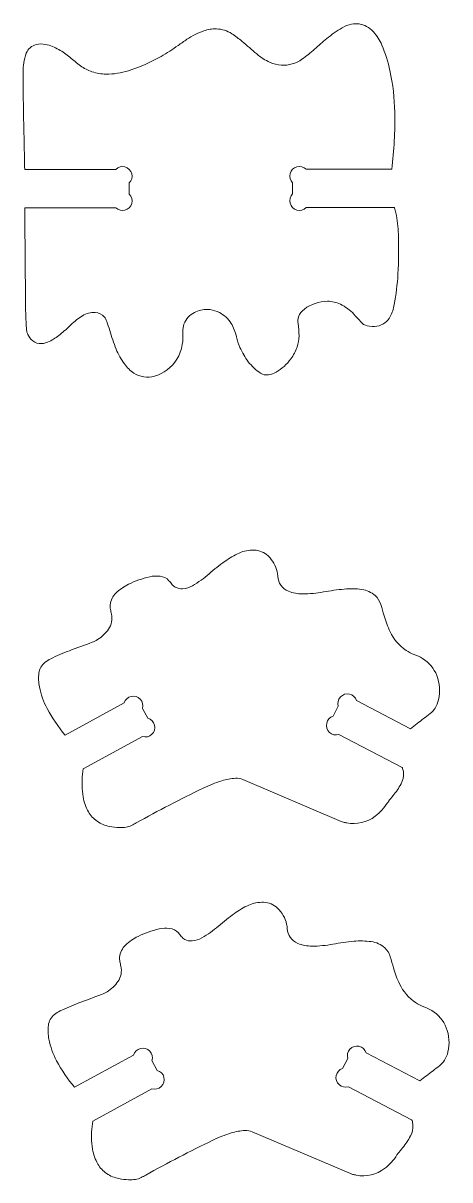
# Model space of a CAD drawing. Header units: millimetres. Extents: x -108 to 108, y -119 to 67.
# Drawn here: x 85.09 to 98.01, y -116.02 to -81.04 of the extents above; entities that cross this region are included whole.
import ezdxf

# ---------------------------------------------------------------- set-up
doc = ezdxf.new("R2010")
doc.units = ezdxf.units.MM
doc.header["$MEASUREMENT"] = 0
doc.layers.add('Capa 1', color=7, linetype='Continuous')

msp = doc.modelspace()

# ---------------------------------------------------------------- linework, layer by layer
at = {"layer": 'Capa 1', "color": 18, "lineweight": 9}
for points, knots in [([(88.3039, -85.8704), (88.3039, -85.8704), (88.3039, -86.2097), (88.3039, -86.2097), (88.3039, -86.2097), (88.3771, -86.2828), (88.4056, -86.3894), (88.3789, -86.4894), (88.3789, -86.4894), (88.3521, -86.5893), (88.274, -86.6674), (88.1741, -86.6942), (88.1741, -86.6942), (88.0741, -86.7209), (87.9675, -86.6924), (87.8944, -86.6192), (87.8944, -86.6192), (87.8944, -86.6192), (85.141, -86.6192), (85.141, -86.6192), (85.141, -86.6192), (85.1479, -87.5396), (85.155, -88.46), (85.1623, -89.3804), (85.1623, -89.3804), (85.1642, -89.6105), (85.1695, -89.8406), (85.1784, -90.0705), (85.1784, -90.0705), (85.1816, -90.1532), (85.187, -90.2359), (85.1947, -90.3183), (85.1947, -90.3183), (85.199, -90.3648), (85.2117, -90.4101), (85.2321, -90.4521), (85.2321, -90.4521), (85.2683, -90.5265), (85.3201, -90.5922), (85.384, -90.6446), (85.384, -90.6446), (85.4573, -90.7047), (85.5508, -90.7343), (85.6452, -90.7273), (85.6452, -90.7273), (85.7274, -90.7212), (85.8077, -90.6996), (85.8818, -90.6636), (85.8818, -90.6636), (85.9996, -90.6064), (86.1101, -90.5355), (86.2112, -90.4524), (86.2112, -90.4524), (86.3251, -90.3587), (86.4347, -90.26), (86.5398, -90.1565), (86.5398, -90.1565), (86.6451, -90.0528), (86.7618, -89.9612), (86.8877, -89.8837), (86.8877, -89.8837), (87.0041, -89.812), (87.1398, -89.7776), (87.2763, -89.7853), (87.2763, -89.7853), (87.3811, -89.7912), (87.4789, -89.8403), (87.5463, -89.9209), (87.5463, -89.9209), (87.5799, -89.961), (87.6059, -90.0068), (87.623, -90.0562), (87.623, -90.0562), (87.655, -90.1486), (87.6849, -90.2418), (87.7125, -90.3356), (87.7125, -90.3356), (87.768, -90.5241), (87.8326, -90.7097), (87.906, -90.8918), (87.906, -90.8918), (87.9708, -91.0527), (88.0554, -91.2048), (88.1578, -91.3447), (88.1578, -91.3447), (88.2361, -91.4517), (88.3327, -91.544), (88.4431, -91.6173), (88.4431, -91.6173), (88.6262, -91.7389), (88.853, -91.7747), (89.0646, -91.7152), (89.0646, -91.7152), (89.3471, -91.6357), (89.5891, -91.453), (89.7428, -91.2031), (89.7428, -91.2031), (89.8265, -91.067), (89.8831, -90.9161), (89.9094, -90.7585), (89.9094, -90.7585), (89.9294, -90.6386), (89.9343, -90.5166), (89.9238, -90.3954), (89.9238, -90.3954), (89.9181, -90.3299), (89.9238, -90.2639), (89.9405, -90.2004), (89.9405, -90.2004), (89.9828, -90.0397), (90.0865, -89.9018), (90.2292, -89.8166), (90.2292, -89.8166), (90.3486, -89.7452), (90.4831, -89.7031), (90.6219, -89.6935), (90.6219, -89.6935), (90.6657, -89.6905), (90.7097, -89.6926), (90.7531, -89.6996), (90.7531, -89.6996), (90.8514, -89.7156), (90.9467, -89.7465), (91.0357, -89.791), (91.0357, -89.791), (91.1815, -89.864), (91.3033, -89.9774), (91.3865, -90.1176), (91.3865, -90.1176), (91.4611, -90.2431), (91.5153, -90.3797), (91.5471, -90.5223), (91.5471, -90.5223), (91.5718, -90.6326), (91.6072, -90.7403), (91.6528, -90.8438), (91.6528, -90.8438), (91.7205, -90.9975), (91.8059, -91.1428), (91.9073, -91.2767), (91.9073, -91.2767), (92.0096, -91.4116), (92.1343, -91.5279), (92.2762, -91.6203), (92.2762, -91.6203), (92.3471, -91.6665), (92.4324, -91.6854), (92.5162, -91.6734), (92.5162, -91.6734), (92.5969, -91.6619), (92.6745, -91.6351), (92.7451, -91.5945), (92.7451, -91.5945), (92.9217, -91.493), (93.0746, -91.3552), (93.1939, -91.1901), (93.1939, -91.1901), (93.2733, -91.0804), (93.3365, -90.9599), (93.3819, -90.8323), (93.3819, -90.8323), (93.4206, -90.7234), (93.4407, -90.6088), (93.4415, -90.4932), (93.4415, -90.4932), (93.4423, -90.3684), (93.4324, -90.2438), (93.4118, -90.1206), (93.4118, -90.1206), (93.4006, -90.0533), (93.4069, -89.9841), (93.4302, -89.9199), (93.4302, -89.9199), (93.4644, -89.8256), (93.5255, -89.7433), (93.6057, -89.6831), (93.6057, -89.6831), (93.8059, -89.5329), (94.049, -89.4506), (94.2993, -89.4482), (94.2993, -89.4482), (94.4364, -89.4469), (94.572, -89.4774), (94.6953, -89.5373), (94.6953, -89.5373), (94.8477, -89.6112), (94.9851, -89.7129), (95.1004, -89.837), (95.1004, -89.837), (95.1714, -89.9135), (95.2409, -89.9915), (95.3087, -90.071), (95.3087, -90.071), (95.3597, -90.1307), (95.4282, -90.1729), (95.5045, -90.1916), (95.5045, -90.1916), (95.6018, -90.2154), (95.703, -90.2187), (95.8016, -90.2014), (95.8016, -90.2014), (95.9733, -90.1711), (96.1211, -90.0632), (96.202, -89.9088), (96.202, -89.9088), (96.2611, -89.7963), (96.3026, -89.6755), (96.3253, -89.5504), (96.3253, -89.5504), (96.3808, -89.2437), (96.4174, -88.9339), (96.4349, -88.6227), (96.4349, -88.6227), (96.4573, -88.2226), (96.4617, -87.8218), (96.448, -87.4213), (96.448, -87.4213), (96.4406, -87.2046), (96.4151, -86.989), (96.3718, -86.7766), (96.3718, -86.7766), (96.3669, -86.7528), (96.3614, -86.7291), (96.3554, -86.7056), (96.3554, -86.7056), (96.3474, -86.6744), (96.3388, -86.6435), (96.3296, -86.6127), (96.3296, -86.6127), (96.3296, -86.6127), (93.6553, -86.6128), (93.6553, -86.6128), (93.6553, -86.6128), (93.5821, -86.6859), (93.4755, -86.7145), (93.3755, -86.6877), (93.3755, -86.6877), (93.2756, -86.661), (93.1975, -86.5829), (93.1708, -86.483), (93.1708, -86.483), (93.144, -86.383), (93.1726, -86.2764), (93.2457, -86.2032), (93.2457, -86.2032), (93.2457, -86.2032), (93.2457, -85.864), (93.2457, -85.864), (93.2457, -85.864), (93.1726, -85.7908), (93.144, -85.6842), (93.1708, -85.5843), (93.1708, -85.5843), (93.1975, -85.4843), (93.2756, -85.4063), (93.3755, -85.3795), (93.3755, -85.3795), (93.4755, -85.3527), (93.5821, -85.3813), (93.6553, -85.4544), (93.6553, -85.4544), (93.6553, -85.4544), (96.2508, -85.4545), (96.2508, -85.4545), (96.2508, -85.4545), (96.3207, -84.8833), (96.3502, -84.308), (96.3391, -83.7327), (96.3391, -83.7327), (96.331, -83.3091), (96.2823, -82.8874), (96.1936, -82.4731), (96.1936, -82.4731), (96.1367, -82.2074), (96.0544, -81.9478), (95.9478, -81.6979), (95.9478, -81.6979), (95.8859, -81.5526), (95.8001, -81.4188), (95.6941, -81.3019), (95.6941, -81.3019), (95.6336, -81.2351), (95.5624, -81.179), (95.4834, -81.1359), (95.4834, -81.1359), (95.3444, -81.06), (95.1831, -81.0362), (95.0282, -81.0688), (95.0282, -81.0688), (94.9292, -81.0896), (94.8342, -81.1262), (94.7468, -81.1771), (94.7468, -81.1771), (94.5821, -81.2731), (94.4257, -81.3828), (94.2794, -81.5052), (94.2794, -81.5052), (94.1548, -81.6093), (94.0319, -81.7155), (93.9107, -81.8237), (93.9107, -81.8237), (93.7894, -81.9319), (93.6624, -82.0336), (93.5304, -82.1283), (93.5304, -82.1283), (93.3505, -82.2572), (93.1317, -82.3206), (92.9108, -82.3078), (92.9108, -82.3078), (92.7918, -82.3009), (92.675, -82.2725), (92.5662, -82.224), (92.5662, -82.224), (92.4199, -82.1588), (92.284, -82.0726), (92.1626, -81.9682), (92.1626, -81.9682), (92.0145, -81.8407), (91.866, -81.7137), (91.7171, -81.5873), (91.7171, -81.5873), (91.6189, -81.5039), (91.5157, -81.4266), (91.408, -81.3559), (91.408, -81.3559), (91.2692, -81.2648), (91.1078, -81.2142), (90.9417, -81.2098), (90.9417, -81.2098), (90.812, -81.2063), (90.6827, -81.2268), (90.5604, -81.2702), (90.5604, -81.2702), (90.3806, -81.3339), (90.2094, -81.4197), (90.0507, -81.5257), (90.0507, -81.5257), (89.9595, -81.5866), (89.8693, -81.6491), (89.7801, -81.7131), (89.7801, -81.7131), (89.6145, -81.832), (89.4426, -81.942), (89.2653, -82.0426), (89.2653, -82.0426), (88.9522, -82.2201), (88.6217, -82.365), (88.2791, -82.4751), (88.2791, -82.4751), (88.0599, -82.5456), (87.8307, -82.5801), (87.6005, -82.5775), (87.6005, -82.5775), (87.4559, -82.5759), (87.3122, -82.5523), (87.1747, -82.5075), (87.1747, -82.5075), (87.0502, -82.467), (86.9335, -82.4059), (86.8294, -82.3266), (86.8294, -82.3266), (86.7201, -82.2435), (86.6127, -82.1579), (86.5073, -82.0698), (86.5073, -82.0698), (86.4018, -81.9816), (86.2887, -81.9028), (86.1695, -81.8343), (86.1695, -81.8343), (86.0452, -81.7628), (85.9109, -81.7107), (85.7709, -81.6796), (85.7709, -81.6796), (85.6777, -81.6589), (85.581, -81.6601), (85.4883, -81.683), (85.4883, -81.683), (85.3509, -81.717), (85.2383, -81.815), (85.1858, -81.9465), (85.1858, -81.9465), (85.1481, -82.0409), (85.1219, -82.1396), (85.1079, -82.2403), (85.1079, -82.2403), (85.0963, -82.3238), (85.0905, -82.4079), (85.0905, -82.4921), (85.0905, -82.4921), (85.0911, -83.0332), (85.0975, -83.5742), (85.1097, -84.1152), (85.1097, -84.1152), (85.1172, -84.4452), (85.1245, -84.7752), (85.1315, -85.1053), (85.1315, -85.1053), (85.134, -85.2238), (85.1363, -85.3423), (85.1384, -85.4608), (85.1384, -85.4608), (85.1384, -85.4608), (87.8944, -85.4609), (87.8944, -85.4609), (87.8944, -85.4609), (87.9675, -85.3877), (88.0741, -85.3591), (88.1741, -85.3859), (88.1741, -85.3859), (88.274, -85.4127), (88.3521, -85.4907), (88.3789, -85.5907), (88.3789, -85.5907), (88.4056, -85.6906), (88.3771, -85.7972), (88.3039, -85.8704)], [0, 0, 0, 0, 0.0095238, 0.0095238, 0.0095238, 0.0095238, 0.0190476, 0.0190476, 0.0190476, 0.0190476, 0.0285714, 0.0285714, 0.0285714, 0.0285714, 0.0380952, 0.0380952, 0.0380952, 0.0380952, 0.047619, 0.047619, 0.047619, 0.047619, 0.0571429, 0.0571429, 0.0571429, 0.0571429, 0.0666667, 0.0666667, 0.0666667, 0.0666667, 0.0761905, 0.0761905, 0.0761905, 0.0761905, 0.0857143, 0.0857143, 0.0857143, 0.0857143, 0.0952381, 0.0952381, 0.0952381, 0.0952381, 0.1047619, 0.1047619, 0.1047619, 0.1047619, 0.1142857, 0.1142857, 0.1142857, 0.1142857, 0.1238095, 0.1238095, 0.1238095, 0.1238095, 0.1333333, 0.1333333, 0.1333333, 0.1333333, 0.1428571, 0.1428571, 0.1428571, 0.1428571, 0.152381, 0.152381, 0.152381, 0.152381, 0.1619048, 0.1619048, 0.1619048, 0.1619048, 0.1714286, 0.1714286, 0.1714286, 0.1714286, 0.1809524, 0.1809524, 0.1809524, 0.1809524, 0.1904762, 0.1904762, 0.1904762, 0.1904762, 0.2, 0.2, 0.2, 0.2, 0.2095238, 0.2095238, 0.2095238, 0.2095238, 0.2190476, 0.2190476, 0.2190476, 0.2190476, 0.2285714, 0.2285714, 0.2285714, 0.2285714, 0.2380952, 0.2380952, 0.2380952, 0.2380952, 0.247619, 0.247619, 0.247619, 0.247619, 0.2571429, 0.2571429, 0.2571429, 0.2571429, 0.2666667, 0.2666667, 0.2666667, 0.2666667, 0.2761905, 0.2761905, 0.2761905, 0.2761905, 0.2857143, 0.2857143, 0.2857143, 0.2857143, 0.2952381, 0.2952381, 0.2952381, 0.2952381, 0.3047619, 0.3047619, 0.3047619, 0.3047619, 0.3142857, 0.3142857, 0.3142857, 0.3142857, 0.3238095, 0.3238095, 0.3238095, 0.3238095, 0.3333333, 0.3333333, 0.3333333, 0.3333333, 0.3428571, 0.3428571, 0.3428571, 0.3428571, 0.352381, 0.352381, 0.352381, 0.352381, 0.3619048, 0.3619048, 0.3619048, 0.3619048, 0.3714286, 0.3714286, 0.3714286, 0.3714286, 0.3809524, 0.3809524, 0.3809524, 0.3809524, 0.3904762, 0.3904762, 0.3904762, 0.3904762, 0.4, 0.4, 0.4, 0.4, 0.4095238, 0.4095238, 0.4095238, 0.4095238, 0.4190476, 0.4190476, 0.4190476, 0.4190476, 0.4285714, 0.4285714, 0.4285714, 0.4285714, 0.4380952, 0.4380952, 0.4380952, 0.4380952, 0.447619, 0.447619, 0.447619, 0.447619, 0.4571429, 0.4571429, 0.4571429, 0.4571429, 0.4666667, 0.4666667, 0.4666667, 0.4666667, 0.4761905, 0.4761905, 0.4761905, 0.4761905, 0.4857143, 0.4857143, 0.4857143, 0.4857143, 0.4952381, 0.4952381, 0.4952381, 0.4952381, 0.5047619, 0.5047619, 0.5047619, 0.5047619, 0.5142857, 0.5142857, 0.5142857, 0.5142857, 0.5238095, 0.5238095, 0.5238095, 0.5238095, 0.5333333, 0.5333333, 0.5333333, 0.5333333, 0.5428571, 0.5428571, 0.5428571, 0.5428571, 0.552381, 0.552381, 0.552381, 0.552381, 0.5619048, 0.5619048, 0.5619048, 0.5619048, 0.5714286, 0.5714286, 0.5714286, 0.5714286, 0.5809524, 0.5809524, 0.5809524, 0.5809524, 0.5904762, 0.5904762, 0.5904762, 0.5904762, 0.6, 0.6, 0.6, 0.6, 0.6095238, 0.6095238, 0.6095238, 0.6095238, 0.6190476, 0.6190476, 0.6190476, 0.6190476, 0.6285714, 0.6285714, 0.6285714, 0.6285714, 0.6380952, 0.6380952, 0.6380952, 0.6380952, 0.647619, 0.647619, 0.647619, 0.647619, 0.6571429, 0.6571429, 0.6571429, 0.6571429, 0.6666667, 0.6666667, 0.6666667, 0.6666667, 0.6761905, 0.6761905, 0.6761905, 0.6761905, 0.6857143, 0.6857143, 0.6857143, 0.6857143, 0.6952381, 0.6952381, 0.6952381, 0.6952381, 0.7047619, 0.7047619, 0.7047619, 0.7047619, 0.7142857, 0.7142857, 0.7142857, 0.7142857, 0.7238095, 0.7238095, 0.7238095, 0.7238095, 0.7333333, 0.7333333, 0.7333333, 0.7333333, 0.7428571, 0.7428571, 0.7428571, 0.7428571, 0.752381, 0.752381, 0.752381, 0.752381, 0.7619048, 0.7619048, 0.7619048, 0.7619048, 0.7714286, 0.7714286, 0.7714286, 0.7714286, 0.7809524, 0.7809524, 0.7809524, 0.7809524, 0.7904762, 0.7904762, 0.7904762, 0.7904762, 0.8, 0.8, 0.8, 0.8, 0.8095238, 0.8095238, 0.8095238, 0.8095238, 0.8190476, 0.8190476, 0.8190476, 0.8190476, 0.8285714, 0.8285714, 0.8285714, 0.8285714, 0.8380952, 0.8380952, 0.8380952, 0.8380952, 0.847619, 0.847619, 0.847619, 0.847619, 0.8571429, 0.8571429, 0.8571429, 0.8571429, 0.8666667, 0.8666667, 0.8666667, 0.8666667, 0.8761905, 0.8761905, 0.8761905, 0.8761905, 0.8857143, 0.8857143, 0.8857143, 0.8857143, 0.8952381, 0.8952381, 0.8952381, 0.8952381, 0.9047619, 0.9047619, 0.9047619, 0.9047619, 0.9142857, 0.9142857, 0.9142857, 0.9142857, 0.9238095, 0.9238095, 0.9238095, 0.9238095, 0.9333333, 0.9333333, 0.9333333, 0.9333333, 0.9428571, 0.9428571, 0.9428571, 0.9428571, 0.952381, 0.952381, 0.952381, 0.952381, 0.9619048, 0.9619048, 0.9619048, 0.9619048, 0.9714286, 0.9714286, 0.9714286, 0.9714286, 0.9809524, 0.9809524, 0.9809524, 0.9809524, 1, 1, 1, 1]), ([(86.9115, -103.5889), (86.9115, -103.5889), (88.7031, -102.6122), (88.7031, -102.6122), (88.7031, -102.6122), (88.8024, -102.6414), (88.9097, -102.6154), (88.9846, -102.5441), (88.9846, -102.5441), (89.0595, -102.4727), (89.0907, -102.3668), (89.0664, -102.2663), (89.0664, -102.2663), (89.042, -102.1657), (88.9659, -102.0858), (88.8667, -102.0565), (88.8667, -102.0565), (88.8667, -102.0565), (88.7043, -101.7587), (88.7043, -101.7587), (88.7043, -101.7587), (88.7335, -101.6595), (88.7075, -101.5522), (88.6362, -101.4772), (88.6362, -101.4772), (88.5648, -101.4023), (88.4589, -101.3712), (88.3583, -101.3955), (88.3583, -101.3955), (88.2578, -101.4198), (88.1778, -101.496), (88.1486, -101.5952), (88.1486, -101.5952), (88.1486, -101.5952), (86.3638, -102.5685), (86.3638, -102.5685), (86.3638, -102.5685), (86.1538, -102.3201), (85.9707, -102.0502), (85.8174, -101.7633), (85.8174, -101.7633), (85.7081, -101.5589), (85.6299, -101.3394), (85.5853, -101.112), (85.5853, -101.112), (85.5582, -100.9738), (85.5528, -100.8323), (85.5692, -100.6924), (85.5692, -100.6924), (85.5842, -100.5646), (85.65, -100.4481), (85.7517, -100.3691), (85.7517, -100.3691), (85.8059, -100.3271), (85.8642, -100.2906), (85.9257, -100.2601), (85.9257, -100.2601), (86.11, -100.1689), (86.2988, -100.0872), (86.4915, -100.0152), (86.4915, -100.0152), (86.7205, -99.9296), (86.95, -99.8451), (87.1798, -99.7617), (87.1798, -99.7617), (87.2375, -99.7408), (87.2928, -99.7138), (87.3448, -99.6812), (87.3448, -99.6812), (87.4756, -99.5991), (87.5883, -99.4914), (87.6761, -99.3645), (87.6761, -99.3645), (87.7681, -99.2316), (87.8, -99.0663), (87.7639, -98.9088), (87.7639, -98.9088), (87.7533, -98.8621), (87.743, -98.8154), (87.7333, -98.7685), (87.7333, -98.7685), (87.7237, -98.7227), (87.7212, -98.6756), (87.7257, -98.629), (87.7257, -98.629), (87.7394, -98.4901), (87.8035, -98.3609), (87.9058, -98.2659), (87.9058, -98.2659), (88.0181, -98.1616), (88.1448, -98.0738), (88.2819, -98.0052), (88.2819, -98.0052), (88.3811, -97.9556), (88.4834, -97.9122), (88.5881, -97.8754), (88.5881, -97.8754), (88.6976, -97.8369), (88.8093, -97.8051), (88.9226, -97.7801), (88.9226, -97.7801), (89.0263, -97.7572), (89.133, -97.7511), (89.2386, -97.762), (89.2386, -97.762), (89.3413, -97.7726), (89.4365, -97.8209), (89.5058, -97.8974), (89.5058, -97.8974), (89.5365, -97.9313), (89.5656, -97.9666), (89.593, -98.0031), (89.593, -98.0031), (89.6208, -98.04), (89.6559, -98.0708), (89.6961, -98.0935), (89.6961, -98.0935), (89.7639, -98.1318), (89.8416, -98.1487), (89.9192, -98.1421), (89.9192, -98.1421), (90.0239, -98.1331), (90.1254, -98.1014), (90.2165, -98.049), (90.2165, -98.049), (90.3951, -97.9464), (90.5634, -97.8266), (90.7188, -97.6913), (90.7188, -97.6913), (90.874, -97.5563), (91.0354, -97.4286), (91.2025, -97.3088), (91.2025, -97.3088), (91.3371, -97.2122), (91.4809, -97.1292), (91.6317, -97.0608), (91.6317, -97.0608), (91.7735, -96.9966), (91.9283, -96.9662), (92.0839, -96.9721), (92.0839, -96.9721), (92.2407, -96.978), (92.3902, -97.0407), (92.5043, -97.1485), (92.5043, -97.1485), (92.6419, -97.2784), (92.7382, -97.4461), (92.7811, -97.6305), (92.7811, -97.6305), (92.7922, -97.678), (92.799, -97.7265), (92.8013, -97.7753), (92.8013, -97.7753), (92.8058, -97.8674), (92.8363, -97.9563), (92.8893, -98.0317), (92.8893, -98.0317), (92.9473, -98.1143), (93.0278, -98.1784), (93.1213, -98.2163), (93.1213, -98.2163), (93.2572, -98.2713), (93.4025, -98.2995), (93.5491, -98.2991), (93.5491, -98.2991), (93.7614, -98.2985), (93.9731, -98.2787), (94.1818, -98.2398), (94.1818, -98.2398), (94.3902, -98.201), (94.6002, -98.1717), (94.8112, -98.1519), (94.8112, -98.1519), (94.9879, -98.1354), (95.1659, -98.1385), (95.3419, -98.1613), (95.3419, -98.1613), (95.4936, -98.1809), (95.6355, -98.2471), (95.7481, -98.3506), (95.7481, -98.3506), (95.8281, -98.4242), (95.8868, -98.5179), (95.9181, -98.6219), (95.9181, -98.6219), (95.9518, -98.7337), (95.9845, -98.8458), (96.0163, -98.9582), (96.0163, -98.9582), (96.0635, -99.1246), (96.1246, -99.2867), (96.199, -99.4429), (96.199, -99.4429), (96.3077, -99.6713), (96.4756, -99.8662), (96.6853, -100.0077), (96.6853, -100.0077), (96.7611, -100.0588), (96.8429, -100.1005), (96.9289, -100.1319), (96.9289, -100.1319), (97.0148, -100.1632), (97.0974, -100.2026), (97.1758, -100.2497), (97.1758, -100.2497), (97.3744, -100.369), (97.528, -100.5508), (97.6126, -100.7666), (97.6126, -100.7666), (97.7036, -100.999), (97.7217, -101.2538), (97.6644, -101.4967), (97.6644, -101.4967), (97.6433, -101.5861), (97.6082, -101.6716), (97.5604, -101.7501), (97.5604, -101.7501), (97.5205, -101.8157), (97.4684, -101.8732), (97.4071, -101.9195), (97.4071, -101.9195), (97.2764, -102.018), (97.1462, -102.1171), (97.0163, -102.2167), (97.0163, -102.2167), (96.9488, -102.2684), (96.8817, -102.3207), (96.8151, -102.3735), (96.8151, -102.3735), (96.8151, -102.3735), (95.1839, -101.523), (95.1839, -101.523), (95.1839, -101.523), (95.1528, -101.4243), (95.0715, -101.3497), (94.9705, -101.3273), (94.9705, -101.3273), (94.8694, -101.3048), (94.7641, -101.338), (94.6942, -101.4142), (94.6942, -101.4142), (94.6242, -101.4905), (94.6003, -101.5982), (94.6314, -101.6969), (94.6314, -101.6969), (94.6314, -101.6969), (94.4747, -101.9977), (94.4747, -101.9977), (94.4747, -101.9977), (94.376, -102.0288), (94.3014, -102.1101), (94.2789, -102.2111), (94.2789, -102.2111), (94.2565, -102.3122), (94.2897, -102.4174), (94.3659, -102.4874), (94.3659, -102.4874), (94.4422, -102.5573), (94.55, -102.5812), (94.6487, -102.5501), (94.6487, -102.5501), (94.6487, -102.5501), (96.564, -103.5478), (96.564, -103.5478), (96.564, -103.5478), (96.5705, -103.5552), (96.5754, -103.5639), (96.5782, -103.5734), (96.5782, -103.5734), (96.591, -103.6162), (96.5991, -103.6603), (96.6024, -103.7049), (96.6024, -103.7049), (96.611, -103.8213), (96.5859, -103.9378), (96.5301, -104.0403), (96.5301, -104.0403), (96.4612, -104.1667), (96.3807, -104.2864), (96.2896, -104.3978), (96.2896, -104.3978), (96.2425, -104.4554), (96.196, -104.5135), (96.1501, -104.5721), (96.1501, -104.5721), (96.1397, -104.5855), (96.1299, -104.5993), (96.1208, -104.6135), (96.1208, -104.6135), (96.0203, -104.7705), (95.8933, -104.9088), (95.7455, -105.0223), (95.7455, -105.0223), (95.501, -105.21), (95.1873, -105.2836), (94.8847, -105.2245), (94.8847, -105.2245), (94.8521, -105.2181), (94.8196, -105.2106), (94.7874, -105.202), (94.7874, -105.202), (94.7626, -105.1954), (94.7381, -105.1877), (94.714, -105.179), (94.714, -105.179), (94.714, -105.179), (91.7381, -103.912), (91.7381, -103.912), (91.7381, -103.912), (91.6697, -103.8819), (91.5952, -103.8684), (91.5206, -103.8729), (91.5206, -103.8729), (91.3784, -103.8813), (91.2378, -103.9071), (91.1019, -103.9497), (91.1019, -103.9497), (90.91, -104.0098), (90.7229, -104.0838), (90.5419, -104.1713), (90.5419, -104.1713), (89.8561, -104.5024), (89.1801, -104.8532), (88.5145, -105.2232), (88.5145, -105.2232), (88.4676, -105.2492), (88.4203, -105.2744), (88.3725, -105.2988), (88.3725, -105.2988), (88.321, -105.325), (88.2657, -105.343), (88.2087, -105.3521), (88.2087, -105.3521), (88.139, -105.3632), (88.0683, -105.3672), (87.9978, -105.3642), (87.9978, -105.3642), (87.9, -105.3599), (87.8026, -105.3486), (87.7064, -105.3304), (87.7064, -105.3304), (87.5719, -105.3049), (87.4441, -105.2514), (87.3315, -105.1735), (87.3315, -105.1735), (87.2234, -105.0988), (87.1329, -105.0013), (87.0665, -104.8879), (87.0665, -104.8879), (86.9851, -104.7491), (86.9306, -104.5961), (86.9058, -104.4371), (86.9058, -104.4371), (86.8706, -104.2106), (86.8651, -103.9805), (86.8897, -103.7526), (86.8897, -103.7526), (86.8897, -103.7526), (86.9115, -103.5889), (86.9115, -103.5889)], [0, 0, 0, 0, 0.010989, 0.010989, 0.010989, 0.010989, 0.021978, 0.021978, 0.021978, 0.021978, 0.032967, 0.032967, 0.032967, 0.032967, 0.043956, 0.043956, 0.043956, 0.043956, 0.0549451, 0.0549451, 0.0549451, 0.0549451, 0.0659341, 0.0659341, 0.0659341, 0.0659341, 0.0769231, 0.0769231, 0.0769231, 0.0769231, 0.0879121, 0.0879121, 0.0879121, 0.0879121, 0.0989011, 0.0989011, 0.0989011, 0.0989011, 0.1098901, 0.1098901, 0.1098901, 0.1098901, 0.1208791, 0.1208791, 0.1208791, 0.1208791, 0.1318681, 0.1318681, 0.1318681, 0.1318681, 0.1428571, 0.1428571, 0.1428571, 0.1428571, 0.1538462, 0.1538462, 0.1538462, 0.1538462, 0.1648352, 0.1648352, 0.1648352, 0.1648352, 0.1758242, 0.1758242, 0.1758242, 0.1758242, 0.1868132, 0.1868132, 0.1868132, 0.1868132, 0.1978022, 0.1978022, 0.1978022, 0.1978022, 0.2087912, 0.2087912, 0.2087912, 0.2087912, 0.2197802, 0.2197802, 0.2197802, 0.2197802, 0.2307692, 0.2307692, 0.2307692, 0.2307692, 0.2417582, 0.2417582, 0.2417582, 0.2417582, 0.2527473, 0.2527473, 0.2527473, 0.2527473, 0.2637363, 0.2637363, 0.2637363, 0.2637363, 0.2747253, 0.2747253, 0.2747253, 0.2747253, 0.2857143, 0.2857143, 0.2857143, 0.2857143, 0.2967033, 0.2967033, 0.2967033, 0.2967033, 0.3076923, 0.3076923, 0.3076923, 0.3076923, 0.3186813, 0.3186813, 0.3186813, 0.3186813, 0.3296703, 0.3296703, 0.3296703, 0.3296703, 0.3406593, 0.3406593, 0.3406593, 0.3406593, 0.3516484, 0.3516484, 0.3516484, 0.3516484, 0.3626374, 0.3626374, 0.3626374, 0.3626374, 0.3736264, 0.3736264, 0.3736264, 0.3736264, 0.3846154, 0.3846154, 0.3846154, 0.3846154, 0.3956044, 0.3956044, 0.3956044, 0.3956044, 0.4065934, 0.4065934, 0.4065934, 0.4065934, 0.4175824, 0.4175824, 0.4175824, 0.4175824, 0.4285714, 0.4285714, 0.4285714, 0.4285714, 0.4395604, 0.4395604, 0.4395604, 0.4395604, 0.4505495, 0.4505495, 0.4505495, 0.4505495, 0.4615385, 0.4615385, 0.4615385, 0.4615385, 0.4725275, 0.4725275, 0.4725275, 0.4725275, 0.4835165, 0.4835165, 0.4835165, 0.4835165, 0.4945055, 0.4945055, 0.4945055, 0.4945055, 0.5054945, 0.5054945, 0.5054945, 0.5054945, 0.5164835, 0.5164835, 0.5164835, 0.5164835, 0.5274725, 0.5274725, 0.5274725, 0.5274725, 0.5384615, 0.5384615, 0.5384615, 0.5384615, 0.5494505, 0.5494505, 0.5494505, 0.5494505, 0.5604396, 0.5604396, 0.5604396, 0.5604396, 0.5714286, 0.5714286, 0.5714286, 0.5714286, 0.5824176, 0.5824176, 0.5824176, 0.5824176, 0.5934066, 0.5934066, 0.5934066, 0.5934066, 0.6043956, 0.6043956, 0.6043956, 0.6043956, 0.6153846, 0.6153846, 0.6153846, 0.6153846, 0.6263736, 0.6263736, 0.6263736, 0.6263736, 0.6373626, 0.6373626, 0.6373626, 0.6373626, 0.6483516, 0.6483516, 0.6483516, 0.6483516, 0.6593407, 0.6593407, 0.6593407, 0.6593407, 0.6703297, 0.6703297, 0.6703297, 0.6703297, 0.6813187, 0.6813187, 0.6813187, 0.6813187, 0.6923077, 0.6923077, 0.6923077, 0.6923077, 0.7032967, 0.7032967, 0.7032967, 0.7032967, 0.7142857, 0.7142857, 0.7142857, 0.7142857, 0.7252747, 0.7252747, 0.7252747, 0.7252747, 0.7362637, 0.7362637, 0.7362637, 0.7362637, 0.7472527, 0.7472527, 0.7472527, 0.7472527, 0.7582418, 0.7582418, 0.7582418, 0.7582418, 0.7692308, 0.7692308, 0.7692308, 0.7692308, 0.7802198, 0.7802198, 0.7802198, 0.7802198, 0.7912088, 0.7912088, 0.7912088, 0.7912088, 0.8021978, 0.8021978, 0.8021978, 0.8021978, 0.8131868, 0.8131868, 0.8131868, 0.8131868, 0.8241758, 0.8241758, 0.8241758, 0.8241758, 0.8351648, 0.8351648, 0.8351648, 0.8351648, 0.8461538, 0.8461538, 0.8461538, 0.8461538, 0.8571429, 0.8571429, 0.8571429, 0.8571429, 0.8681319, 0.8681319, 0.8681319, 0.8681319, 0.8791209, 0.8791209, 0.8791209, 0.8791209, 0.8901099, 0.8901099, 0.8901099, 0.8901099, 0.9010989, 0.9010989, 0.9010989, 0.9010989, 0.9120879, 0.9120879, 0.9120879, 0.9120879, 0.9230769, 0.9230769, 0.9230769, 0.9230769, 0.9340659, 0.9340659, 0.9340659, 0.9340659, 0.9450549, 0.9450549, 0.9450549, 0.9450549, 0.956044, 0.956044, 0.956044, 0.956044, 0.967033, 0.967033, 0.967033, 0.967033, 0.978022, 0.978022, 0.978022, 0.978022, 1, 1, 1, 1]), ([(87.1977, -114.2403), (87.1977, -114.2403), (88.9893, -113.2636), (88.9893, -113.2636), (88.9893, -113.2636), (89.0886, -113.2928), (89.1959, -113.2669), (89.2708, -113.1955), (89.2708, -113.1955), (89.3457, -113.1242), (89.3769, -113.0183), (89.3526, -112.9177), (89.3526, -112.9177), (89.3282, -112.8171), (89.2521, -112.7372), (89.1529, -112.708), (89.1529, -112.708), (89.1529, -112.708), (88.9905, -112.4102), (88.9905, -112.4102), (88.9905, -112.4102), (89.0197, -112.3109), (88.9937, -112.2036), (88.9224, -112.1287), (88.9224, -112.1287), (88.851, -112.0538), (88.7451, -112.0226), (88.6445, -112.0469), (88.6445, -112.0469), (88.544, -112.0713), (88.464, -112.1474), (88.4348, -112.2467), (88.4348, -112.2467), (88.4348, -112.2467), (86.65, -113.22), (86.65, -113.22), (86.65, -113.22), (86.44, -112.9715), (86.2569, -112.7016), (86.1036, -112.4148), (86.1036, -112.4148), (85.9943, -112.2104), (85.9161, -111.9908), (85.8715, -111.7634), (85.8715, -111.7634), (85.8444, -111.6253), (85.839, -111.4837), (85.8554, -111.3439), (85.8554, -111.3439), (85.8704, -111.216), (85.9362, -111.0995), (86.0379, -111.0206), (86.0379, -111.0206), (86.0921, -110.9785), (86.1504, -110.942), (86.2119, -110.9116), (86.2119, -110.9116), (86.3962, -110.8203), (86.585, -110.7386), (86.7776, -110.6666), (86.7776, -110.6666), (87.0067, -110.581), (87.2362, -110.4966), (87.466, -110.4131), (87.466, -110.4131), (87.5237, -110.3922), (87.579, -110.3652), (87.631, -110.3326), (87.631, -110.3326), (87.7618, -110.2506), (87.8745, -110.1429), (87.9623, -110.0159), (87.9623, -110.0159), (88.0543, -109.883), (88.0862, -109.7177), (88.0501, -109.5602), (88.0501, -109.5602), (88.0395, -109.5136), (88.0292, -109.4668), (88.0195, -109.42), (88.0195, -109.42), (88.0099, -109.3741), (88.0073, -109.327), (88.0119, -109.2804), (88.0119, -109.2804), (88.0256, -109.1415), (88.0897, -109.0123), (88.192, -108.9173), (88.192, -108.9173), (88.3043, -108.8131), (88.431, -108.7253), (88.5681, -108.6567), (88.5681, -108.6567), (88.6673, -108.607), (88.7696, -108.5636), (88.8743, -108.5268), (88.8743, -108.5268), (88.9838, -108.4884), (89.0955, -108.4565), (89.2088, -108.4315), (89.2088, -108.4315), (89.3125, -108.4086), (89.4192, -108.4025), (89.5248, -108.4134), (89.5248, -108.4134), (89.6275, -108.4241), (89.7227, -108.4723), (89.792, -108.5488), (89.792, -108.5488), (89.8227, -108.5827), (89.8518, -108.618), (89.8792, -108.6545), (89.8792, -108.6545), (89.907, -108.6914), (89.9421, -108.7222), (89.9823, -108.7449), (89.9823, -108.7449), (90.0501, -108.7832), (90.1278, -108.8001), (90.2054, -108.7935), (90.2054, -108.7935), (90.3101, -108.7846), (90.4116, -108.7528), (90.5027, -108.7005), (90.5027, -108.7005), (90.6813, -108.5978), (90.8496, -108.478), (91.005, -108.3428), (91.005, -108.3428), (91.1601, -108.2078), (91.3216, -108.0801), (91.4887, -107.9602), (91.4887, -107.9602), (91.6232, -107.8637), (91.7671, -107.7806), (91.9179, -107.7123), (91.9179, -107.7123), (92.0597, -107.6481), (92.2145, -107.6177), (92.37, -107.6235), (92.37, -107.6235), (92.5269, -107.6294), (92.6764, -107.6922), (92.7905, -107.7999), (92.7905, -107.7999), (92.9281, -107.9299), (93.0244, -108.0976), (93.0673, -108.2819), (93.0673, -108.2819), (93.0784, -108.3295), (93.0852, -108.378), (93.0875, -108.4267), (93.0875, -108.4267), (93.092, -108.5188), (93.1225, -108.6077), (93.1755, -108.6831), (93.1755, -108.6831), (93.2334, -108.7657), (93.314, -108.8298), (93.4075, -108.8677), (93.4075, -108.8677), (93.5434, -108.9228), (93.6887, -108.9509), (93.8353, -108.9505), (93.8353, -108.9505), (94.0476, -108.95), (94.2593, -108.9302), (94.468, -108.8913), (94.468, -108.8913), (94.6764, -108.8525), (94.8864, -108.8231), (95.0974, -108.8034), (95.0974, -108.8034), (95.2741, -108.7868), (95.4521, -108.7899), (95.6281, -108.8127), (95.6281, -108.8127), (95.7798, -108.8324), (95.9217, -108.8986), (96.0343, -109.0021), (96.0343, -109.0021), (96.1143, -109.0756), (96.173, -109.1693), (96.2043, -109.2733), (96.2043, -109.2733), (96.238, -109.3852), (96.2707, -109.4973), (96.3025, -109.6096), (96.3025, -109.6096), (96.3497, -109.776), (96.4108, -109.9382), (96.4852, -110.0944), (96.4852, -110.0944), (96.5939, -110.3227), (96.7618, -110.5177), (96.9715, -110.6591), (96.9715, -110.6591), (97.0473, -110.7103), (97.1291, -110.752), (97.2151, -110.7833), (97.2151, -110.7833), (97.301, -110.8146), (97.3836, -110.8541), (97.462, -110.9011), (97.462, -110.9011), (97.6606, -111.0204), (97.8142, -111.2023), (97.8988, -111.418), (97.8988, -111.418), (97.9898, -111.6504), (98.0079, -111.9052), (97.9506, -112.1482), (97.9506, -112.1482), (97.9295, -112.2375), (97.8944, -112.3231), (97.8466, -112.4015), (97.8466, -112.4015), (97.8067, -112.4672), (97.7546, -112.5247), (97.6933, -112.5709), (97.6933, -112.5709), (97.5626, -112.6695), (97.4324, -112.7685), (97.3025, -112.8681), (97.3025, -112.8681), (97.235, -112.9199), (97.1679, -112.9722), (97.1013, -113.025), (97.1013, -113.025), (97.1013, -113.025), (95.4701, -112.1745), (95.4701, -112.1745), (95.4701, -112.1745), (95.439, -112.0758), (95.3577, -112.0012), (95.2567, -111.9787), (95.2567, -111.9787), (95.1556, -111.9563), (95.0503, -111.9894), (94.9804, -112.0657), (94.9804, -112.0657), (94.9104, -112.1419), (94.8865, -112.2497), (94.9176, -112.3484), (94.9176, -112.3484), (94.9176, -112.3484), (94.7609, -112.6491), (94.7609, -112.6491), (94.7609, -112.6491), (94.6622, -112.6802), (94.5876, -112.7616), (94.5651, -112.8626), (94.5651, -112.8626), (94.5427, -112.9636), (94.5759, -113.0689), (94.6521, -113.1388), (94.6521, -113.1388), (94.7284, -113.2087), (94.8362, -113.2327), (94.9349, -113.2016), (94.9349, -113.2016), (94.9349, -113.2016), (96.8502, -114.1993), (96.8502, -114.1993), (96.8502, -114.1993), (96.8567, -114.2066), (96.8616, -114.2154), (96.8644, -114.2248), (96.8644, -114.2248), (96.8772, -114.2677), (96.8853, -114.3118), (96.8886, -114.3564), (96.8886, -114.3564), (96.8972, -114.4728), (96.8721, -114.5893), (96.8163, -114.6918), (96.8163, -114.6918), (96.7474, -114.8181), (96.6669, -114.9378), (96.5758, -115.0492), (96.5758, -115.0492), (96.5287, -115.1068), (96.4822, -115.165), (96.4363, -115.2236), (96.4363, -115.2236), (96.4259, -115.2369), (96.4161, -115.2507), (96.407, -115.265), (96.407, -115.265), (96.3065, -115.4219), (96.1795, -115.5602), (96.0317, -115.6737), (96.0317, -115.6737), (95.7872, -115.8615), (95.4735, -115.9351), (95.1709, -115.8759), (95.1709, -115.8759), (95.1383, -115.8695), (95.1058, -115.862), (95.0736, -115.8534), (95.0736, -115.8534), (95.0488, -115.8468), (95.0243, -115.8392), (95.0002, -115.8304), (95.0002, -115.8304), (95.0002, -115.8304), (92.0243, -114.5634), (92.0243, -114.5634), (92.0243, -114.5634), (91.9559, -114.5333), (91.8814, -114.5199), (91.8068, -114.5243), (91.8068, -114.5243), (91.6646, -114.5327), (91.524, -114.5585), (91.3881, -114.6011), (91.3881, -114.6011), (91.1962, -114.6612), (91.0091, -114.7353), (90.8281, -114.8227), (90.8281, -114.8227), (90.1423, -115.1539), (89.4663, -115.5046), (88.8007, -115.8746), (88.8007, -115.8746), (88.7538, -115.9007), (88.7065, -115.9259), (88.6587, -115.9502), (88.6587, -115.9502), (88.6072, -115.9765), (88.5519, -115.9945), (88.4948, -116.0035), (88.4948, -116.0035), (88.4252, -116.0146), (88.3545, -116.0186), (88.284, -116.0156), (88.284, -116.0156), (88.1862, -116.0114), (88.0888, -116.0001), (87.9926, -115.9818), (87.9926, -115.9818), (87.8581, -115.9563), (87.7303, -115.9028), (87.6177, -115.825), (87.6177, -115.825), (87.5096, -115.7502), (87.4191, -115.6527), (87.3527, -115.5393), (87.3527, -115.5393), (87.2713, -115.4005), (87.2168, -115.2476), (87.192, -115.0886), (87.192, -115.0886), (87.1568, -114.8621), (87.1513, -114.6319), (87.1759, -114.404), (87.1759, -114.404), (87.1759, -114.404), (87.1977, -114.2403), (87.1977, -114.2403)], [0, 0, 0, 0, 0.010989, 0.010989, 0.010989, 0.010989, 0.021978, 0.021978, 0.021978, 0.021978, 0.032967, 0.032967, 0.032967, 0.032967, 0.043956, 0.043956, 0.043956, 0.043956, 0.0549451, 0.0549451, 0.0549451, 0.0549451, 0.0659341, 0.0659341, 0.0659341, 0.0659341, 0.0769231, 0.0769231, 0.0769231, 0.0769231, 0.0879121, 0.0879121, 0.0879121, 0.0879121, 0.0989011, 0.0989011, 0.0989011, 0.0989011, 0.1098901, 0.1098901, 0.1098901, 0.1098901, 0.1208791, 0.1208791, 0.1208791, 0.1208791, 0.1318681, 0.1318681, 0.1318681, 0.1318681, 0.1428571, 0.1428571, 0.1428571, 0.1428571, 0.1538462, 0.1538462, 0.1538462, 0.1538462, 0.1648352, 0.1648352, 0.1648352, 0.1648352, 0.1758242, 0.1758242, 0.1758242, 0.1758242, 0.1868132, 0.1868132, 0.1868132, 0.1868132, 0.1978022, 0.1978022, 0.1978022, 0.1978022, 0.2087912, 0.2087912, 0.2087912, 0.2087912, 0.2197802, 0.2197802, 0.2197802, 0.2197802, 0.2307692, 0.2307692, 0.2307692, 0.2307692, 0.2417582, 0.2417582, 0.2417582, 0.2417582, 0.2527473, 0.2527473, 0.2527473, 0.2527473, 0.2637363, 0.2637363, 0.2637363, 0.2637363, 0.2747253, 0.2747253, 0.2747253, 0.2747253, 0.2857143, 0.2857143, 0.2857143, 0.2857143, 0.2967033, 0.2967033, 0.2967033, 0.2967033, 0.3076923, 0.3076923, 0.3076923, 0.3076923, 0.3186813, 0.3186813, 0.3186813, 0.3186813, 0.3296703, 0.3296703, 0.3296703, 0.3296703, 0.3406593, 0.3406593, 0.3406593, 0.3406593, 0.3516484, 0.3516484, 0.3516484, 0.3516484, 0.3626374, 0.3626374, 0.3626374, 0.3626374, 0.3736264, 0.3736264, 0.3736264, 0.3736264, 0.3846154, 0.3846154, 0.3846154, 0.3846154, 0.3956044, 0.3956044, 0.3956044, 0.3956044, 0.4065934, 0.4065934, 0.4065934, 0.4065934, 0.4175824, 0.4175824, 0.4175824, 0.4175824, 0.4285714, 0.4285714, 0.4285714, 0.4285714, 0.4395604, 0.4395604, 0.4395604, 0.4395604, 0.4505495, 0.4505495, 0.4505495, 0.4505495, 0.4615385, 0.4615385, 0.4615385, 0.4615385, 0.4725275, 0.4725275, 0.4725275, 0.4725275, 0.4835165, 0.4835165, 0.4835165, 0.4835165, 0.4945055, 0.4945055, 0.4945055, 0.4945055, 0.5054945, 0.5054945, 0.5054945, 0.5054945, 0.5164835, 0.5164835, 0.5164835, 0.5164835, 0.5274725, 0.5274725, 0.5274725, 0.5274725, 0.5384615, 0.5384615, 0.5384615, 0.5384615, 0.5494505, 0.5494505, 0.5494505, 0.5494505, 0.5604396, 0.5604396, 0.5604396, 0.5604396, 0.5714286, 0.5714286, 0.5714286, 0.5714286, 0.5824176, 0.5824176, 0.5824176, 0.5824176, 0.5934066, 0.5934066, 0.5934066, 0.5934066, 0.6043956, 0.6043956, 0.6043956, 0.6043956, 0.6153846, 0.6153846, 0.6153846, 0.6153846, 0.6263736, 0.6263736, 0.6263736, 0.6263736, 0.6373626, 0.6373626, 0.6373626, 0.6373626, 0.6483516, 0.6483516, 0.6483516, 0.6483516, 0.6593407, 0.6593407, 0.6593407, 0.6593407, 0.6703297, 0.6703297, 0.6703297, 0.6703297, 0.6813187, 0.6813187, 0.6813187, 0.6813187, 0.6923077, 0.6923077, 0.6923077, 0.6923077, 0.7032967, 0.7032967, 0.7032967, 0.7032967, 0.7142857, 0.7142857, 0.7142857, 0.7142857, 0.7252747, 0.7252747, 0.7252747, 0.7252747, 0.7362637, 0.7362637, 0.7362637, 0.7362637, 0.7472527, 0.7472527, 0.7472527, 0.7472527, 0.7582418, 0.7582418, 0.7582418, 0.7582418, 0.7692308, 0.7692308, 0.7692308, 0.7692308, 0.7802198, 0.7802198, 0.7802198, 0.7802198, 0.7912088, 0.7912088, 0.7912088, 0.7912088, 0.8021978, 0.8021978, 0.8021978, 0.8021978, 0.8131868, 0.8131868, 0.8131868, 0.8131868, 0.8241758, 0.8241758, 0.8241758, 0.8241758, 0.8351648, 0.8351648, 0.8351648, 0.8351648, 0.8461538, 0.8461538, 0.8461538, 0.8461538, 0.8571429, 0.8571429, 0.8571429, 0.8571429, 0.8681319, 0.8681319, 0.8681319, 0.8681319, 0.8791209, 0.8791209, 0.8791209, 0.8791209, 0.8901099, 0.8901099, 0.8901099, 0.8901099, 0.9010989, 0.9010989, 0.9010989, 0.9010989, 0.9120879, 0.9120879, 0.9120879, 0.9120879, 0.9230769, 0.9230769, 0.9230769, 0.9230769, 0.9340659, 0.9340659, 0.9340659, 0.9340659, 0.9450549, 0.9450549, 0.9450549, 0.9450549, 0.956044, 0.956044, 0.956044, 0.956044, 0.967033, 0.967033, 0.967033, 0.967033, 0.978022, 0.978022, 0.978022, 0.978022, 1, 1, 1, 1])]:
    msp.add_open_spline(points, degree=3, knots=knots, dxfattribs=at)

doc.saveas('drawing.dxf')
